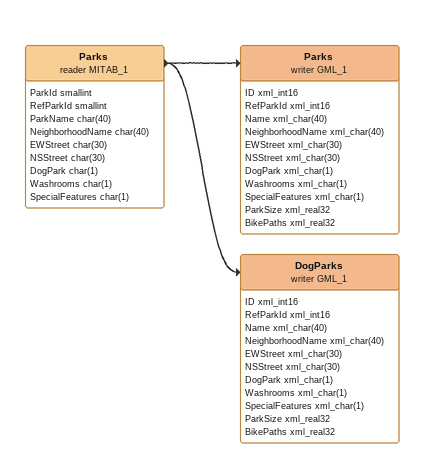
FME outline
Parks (reader MITAB_1)
    attributes: ParkId smallint, RefParkId smallint, ParkName char(40), NeighborhoodName char(40), EWStreet char(30), NSStreet char(30), DogPark char(1), Washrooms char(1), SpecialFeatures char(1)
    -> Parks (writer GML_1)
    -> DogParks (writer GML_1)
Parks (writer GML_1)
    attributes: ID xml_int16, RefParkId xml_int16, Name xml_char(40), NeighborhoodName xml_char(40), EWStreet xml_char(30), NSStreet xml_char(30), DogPark xml_char(1), Washrooms xml_char(1), SpecialFeatures xml_char(1), ParkSize xml_real32, BikePaths xml_real32
DogParks (writer GML_1)
    attributes: ID xml_int16, RefParkId xml_int16, Name xml_char(40), NeighborhoodName xml_char(40), EWStreet xml_char(30), NSStreet xml_char(30), DogPark xml_char(1), Washrooms xml_char(1), SpecialFeatures xml_char(1), ParkSize xml_real32, BikePaths xml_real32
